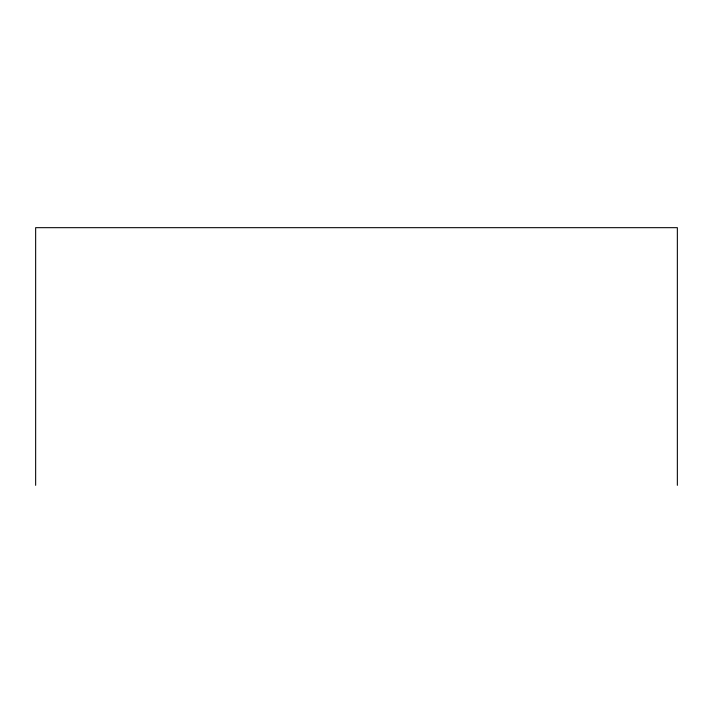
<?xml version="1.0" encoding="UTF-8"?>
<svg xmlns="http://www.w3.org/2000/svg" width="713" height="713" viewBox="0 0 713 713"><rect width="100%" height="100%" fill="white"/><g stroke="black" fill="none" stroke-linecap="round" stroke-linejoin="round"><path stroke-width="1.07" d="M677.35 485.33L677.35 227.67L35.65 227.67L35.65 485.33"/></g></svg>
